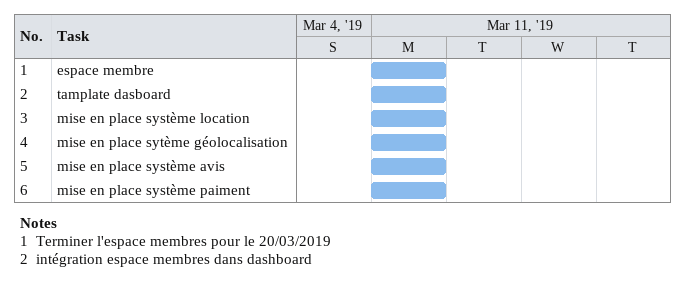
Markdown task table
| ID | Task | Start | Finish |
|---|---|---|---|
| 1 | espace membre | 2019-03-11 | 2019-03-11 |
| 2 | tamplate dasboard | 2019-03-11 | 2019-03-11 |
| 3 | mise en place système location | 2019-03-11 | 2019-03-11 |
| 4 | mise en place sytème géolocalisation | 2019-03-11 | 2019-03-11 |
| 5 | mise en place système avis | 2019-03-11 | 2019-03-11 |
| 6 | mise en place système paiment | 2019-03-11 | 2019-03-11 |

Notes
- 1: Terminer l'espace membres pour le 20/03/2019
- 2: intégration espace membres dans dashboard
